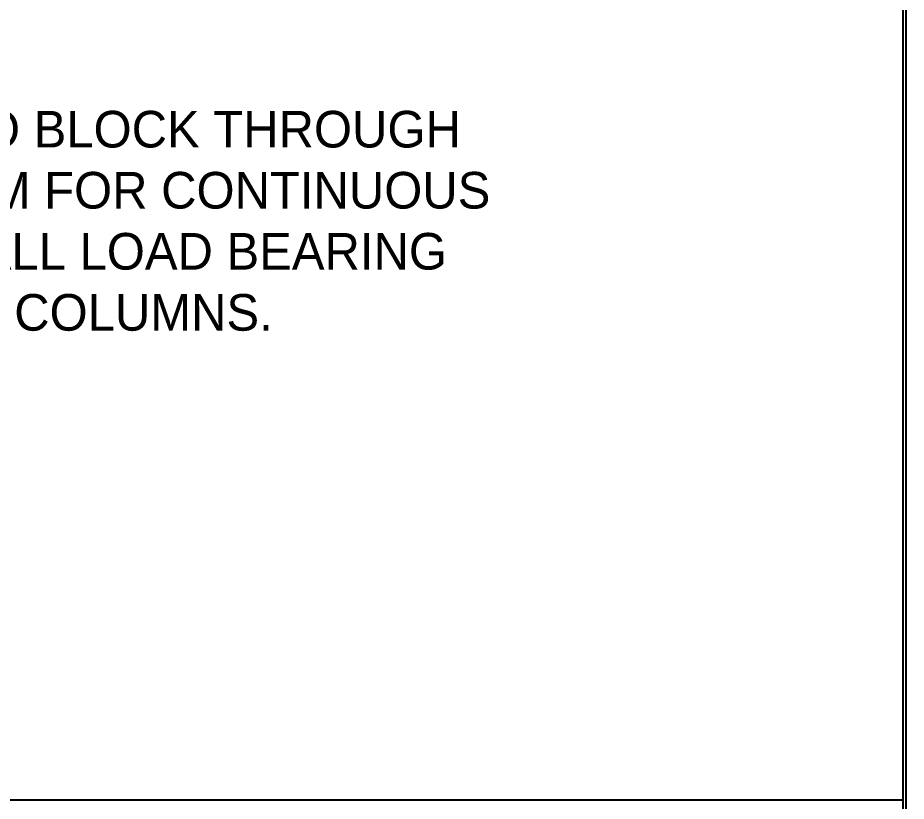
# Paper-space layout 'Floor' of a CAD drawing. Header units: inches. Extents: x 29 to 2196, y 4 to 1132.
# Drawn here: x 1539.5 to 1685, y 157.7 to 286 of the extents above; entities that cross this region are included whole.
import ezdxf
from ezdxf.enums import TextEntityAlignment as Align

# ---------------------------------------------------------------- set-up
doc = ezdxf.new("R2010")
doc.units = ezdxf.units.IN
doc.header["$LTSCALE"] = 25
doc.header["$MEASUREMENT"] = 0

# ---------------------------------------------------------------- blocks, each defined once
blk = doc.blocks.new('FloorHeaderAndColumnNote')
for s, p in [('%%uNOTE%%u:  CONTRACTOR TO BLOCK THROUGH', (36.9, 30)), ('FLOOR SYSTEM FOR CONTINUOUS', (74.71, 20)), ('SUPPORT OF ALL LOAD BEARING', (74.71, 10)), ('HEADERS AND COLUMNS.', (74.71, 0))]:
    blk.add_text(s, height=6).set_placement(p)
blk = doc.blocks.new('FLOOR BLOCKING NOTE')
blk.add_blockref('FloorHeaderAndColumnNote', (665.5, 189.75))
blk = doc.blocks.new('LayoutBorder')
for p, q in [((1655.5, 0), (1655.5, 1128)), ((1656, 0), (1656, 1128)), ((1415.5, 153.94), (1655.5, 153.94))]:
    blk.add_line(p, q)
for tag, p, height in [('BTITLE', (1418.93, 90.51), 4), ('PROJECTNAME', (1461.42, 75.48), 4), ('CONTRACTOR', (1461.47, 65.64), 4), ('ARCHITECT', (1461.34, 55.71), 4), ('PAGETITLE', (215.06, 27.12), 24), ('SCALE', (215.31, 11), 4)]:
    blk.add_attdef(tag, p, '', height=height)
for tag, p in [('PROJECTNUMBER', (1463.8, 4.29)), ('DRAFTER', (1527.56, 4.32)), ('DATE', (1583.39, 4.26)), ('PAGE', (1642.51, 4.31))]:
    blk.add_attdef(tag, text='', height=4).set_placement(p, align=Align.CENTER)

psp = doc.layouts.new('Floor')

# ---------------------------------------------------------------- block references
at = {"lineweight": -3}
psp.add_blockref('LayoutBorder', (29.05, 3.97), dxfattribs=at)
psp.add_blockref('FLOOR BLOCKING NOTE', (738.51, 44.97))

doc.saveas('drawing.dxf')
